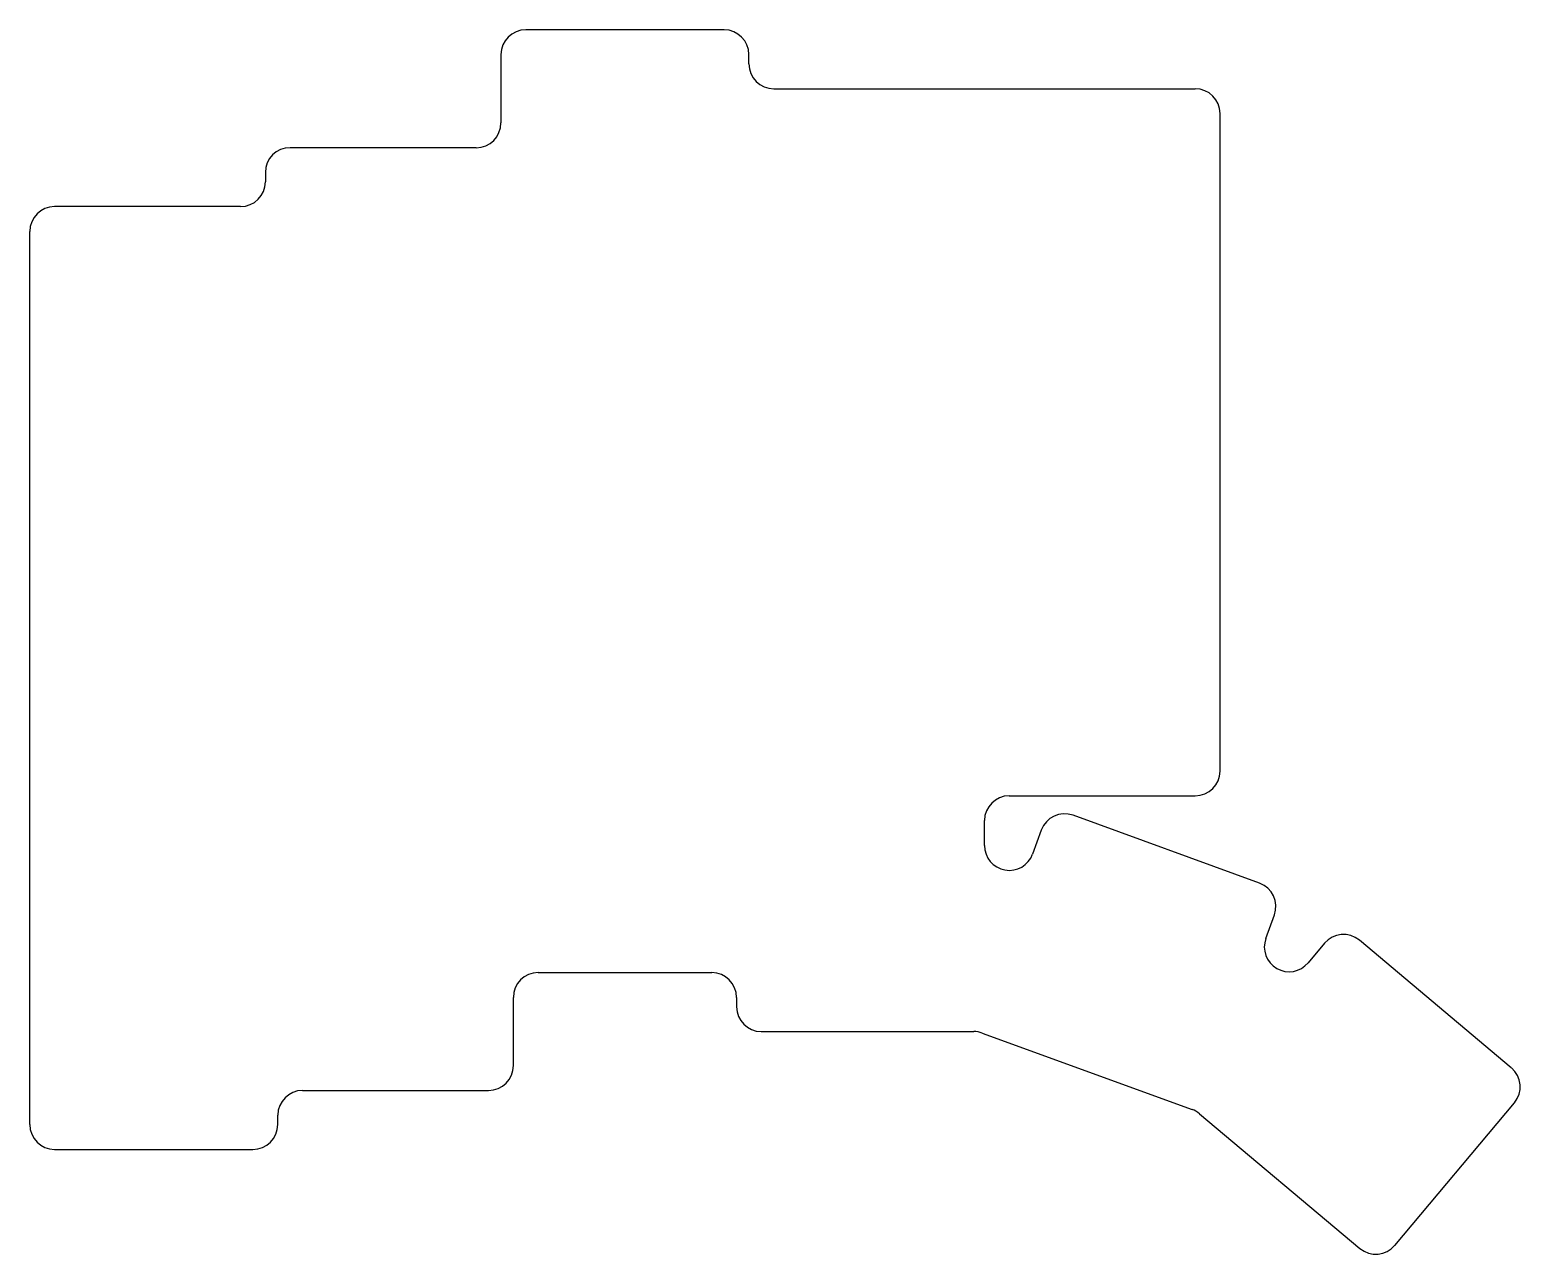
# Model space of a CAD drawing. Header units: millimetres. Extents: x -10 to 110, y -18 to 81.
import ezdxf

# ---------------------------------------------------------------- set-up
doc = ezdxf.new("R2010")
doc.units = ezdxf.units.MM

msp = doc.modelspace()

# ---------------------------------------------------------------- linework, layer by layer
for p, q in [((46, 80.75), (30, 80.75)), ((28, 78.75), (28, 73.25)), ((48, 78), (48, 78.75)), ((50, 76), (84, 76)), ((86, 21), (86, 74)), ((26, 71.25), (11, 71.25)), ((9, 69.25), (9, 68.5)), ((7, 66.5), (-8, 66.5)), ((-10, -7.5), (-10, 64.5)), ((69, 19), (84, 19)), ((67, 14.99), (67, 17)), ((89.18, 11.96), (74.14, 17.43)), ((71.58, 16.24), (70.88, 14.31)), ((89.69, 7.51), (90.38, 9.4)), ((109.49, -2.93), (97.24, 7.36)), ((94.42, 7.11), (93.1, 5.54)), ((31, 4.75), (45, 4.75)), ((29, -2.75), (29, 2.75)), ((47, 2.75), (47, 2)), ((49, 0), (66.13, 0)), ((66.82, -0.12), (83.75, -6.28)), ((12, -4.75), (27, -4.75)), ((100.1, -17.24), (109.74, -5.74)), ((10, -7.5), (10, -6.75)), ((84.35, -6.63), (97.28, -17.48)), ((-8, -9.5), (8, -9.5))]:
    msp.add_line(p, q)
for centre, start, end in [((30, 78.75), 90, 180), ((46, 78.75), 0, 90), ((50, 78), 180, 270), ((84, 74), 0, 90), ((26, 73.25), 270, 0), ((11, 69.25), 90, 180), ((7, 68.5), 270, 0), ((-8, 64.5), 90, 180), ((84, 21), 270, 0), ((69, 17), 90, 180), ((73.46, 15.55), 70, 160), ((69, 14.99), 180, 340), ((88.5, 10.08), 340, 70), ((91.57, 6.82), 160, 320), ((95.95, 5.83), 50, 140), ((31, 2.75), 90, 180), ((45, 2.75), 0, 90), ((49, 2), 180, 270), ((66.13, -2), 70, 90), ((27, -2.75), 270, 0), ((108.21, -4.46), 320, 50), ((12, -6.75), 90, 180), ((83.06, -8.16), 50, 70), ((-8, -7.5), 180, 270), ((8, -7.5), 270, 0), ((98.57, -15.95), 230, 320)]:
    msp.add_arc(centre, 2, start, end)

doc.saveas('drawing.dxf')
